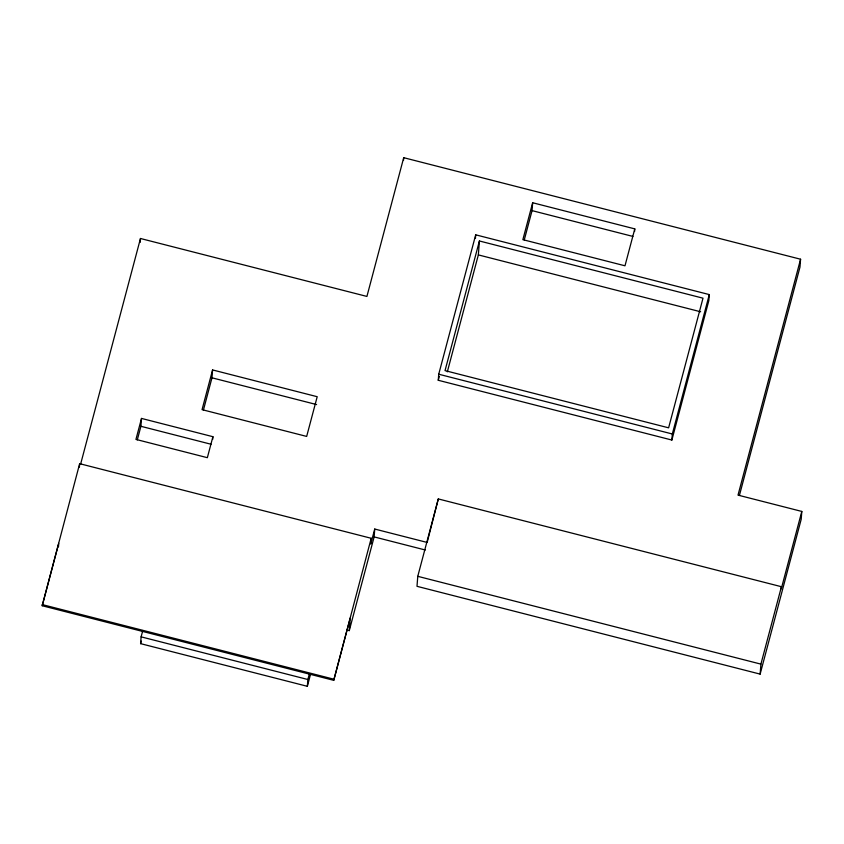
<?xml version="1.0" encoding="UTF-8"?>
<svg xmlns="http://www.w3.org/2000/svg" width="844" height="844" viewBox="0 0 844 844"><rect width="100%" height="100%" fill="white"/><g stroke="black" fill="none" stroke-linecap="round" stroke-linejoin="round"><path stroke-width="1.27" d="M346.736 629.972L349.279 630.616L350.281 617.945L333.739 680.338L42.2 605.739L79.663 463.683L371.202 538.282L370.759 544.032L374.736 529.04L427.159 542.449L438.3 498.931L781.438 586.717L781.27 588.838L801.8 511.432L738.015 495.122L800.576 259.224L403.717 157.691L366.918 296.434L140.473 238.493L80.56 464.369M58.489 546.764L58.658 544.486M79.399 467.143L79.663 463.683M140.167 242.428L140.473 238.493M137.308 439.872L140.906 426.294L141.507 418.424L212.91 436.696L212.709 439.323M310.719 673.617L307.343 686.309L140.589 643.645L141.117 636.851L142.794 630.51M203.425 410.068L211.981 377.806L212.582 369.936L317.207 396.712L306.667 436.422L202.054 409.646L212.582 369.936M307.343 686.309L307.87 679.515L309.221 674.44M333.739 680.338L371.202 538.282M349.279 630.616L374.135 536.9L374.736 529.04M403.516 160.307L403.717 157.691M438.3 498.931L417.769 576.325L416.999 586.316L760.138 674.113L801.199 519.303L801.8 511.432M438.268 380.275L438.732 374.219L475.699 234.822L709.298 294.588L708.833 300.643L671.866 440.041L438.268 380.275L439.27 376.477M475.425 238.451L475.699 234.822M447.331 371.835L478.348 254.899L479.413 240.983L702.999 298.185L668.617 427.824L445.031 370.621L479.413 240.983M524.282 239.896L532.047 210.62L532.659 202.75L634.783 228.882L634.582 231.499M671.866 440.041L672.33 433.985L709.298 294.588M760.138 674.113L760.908 664.122L781.438 586.717M800.576 259.224L799.975 267.094L739.428 495.375M42.2 605.739L58.742 543.346M141.507 418.424L135.947 439.407L207.35 457.68L212.91 436.696M140.589 643.645L141.264 641.102M532.659 202.75L522.869 239.664L624.993 265.797L634.783 228.882M532.047 210.62L632.905 236.425M478.348 254.899L700.657 311.784M438.732 374.219L672.33 433.985M211.981 377.806L316.595 404.571M140.906 426.294L211.032 444.239M374.135 536.9L425.302 550.003M417.769 576.325L760.908 664.122M42.284 604.599L333.823 679.188M141.117 636.851L307.87 679.515"/></g></svg>
